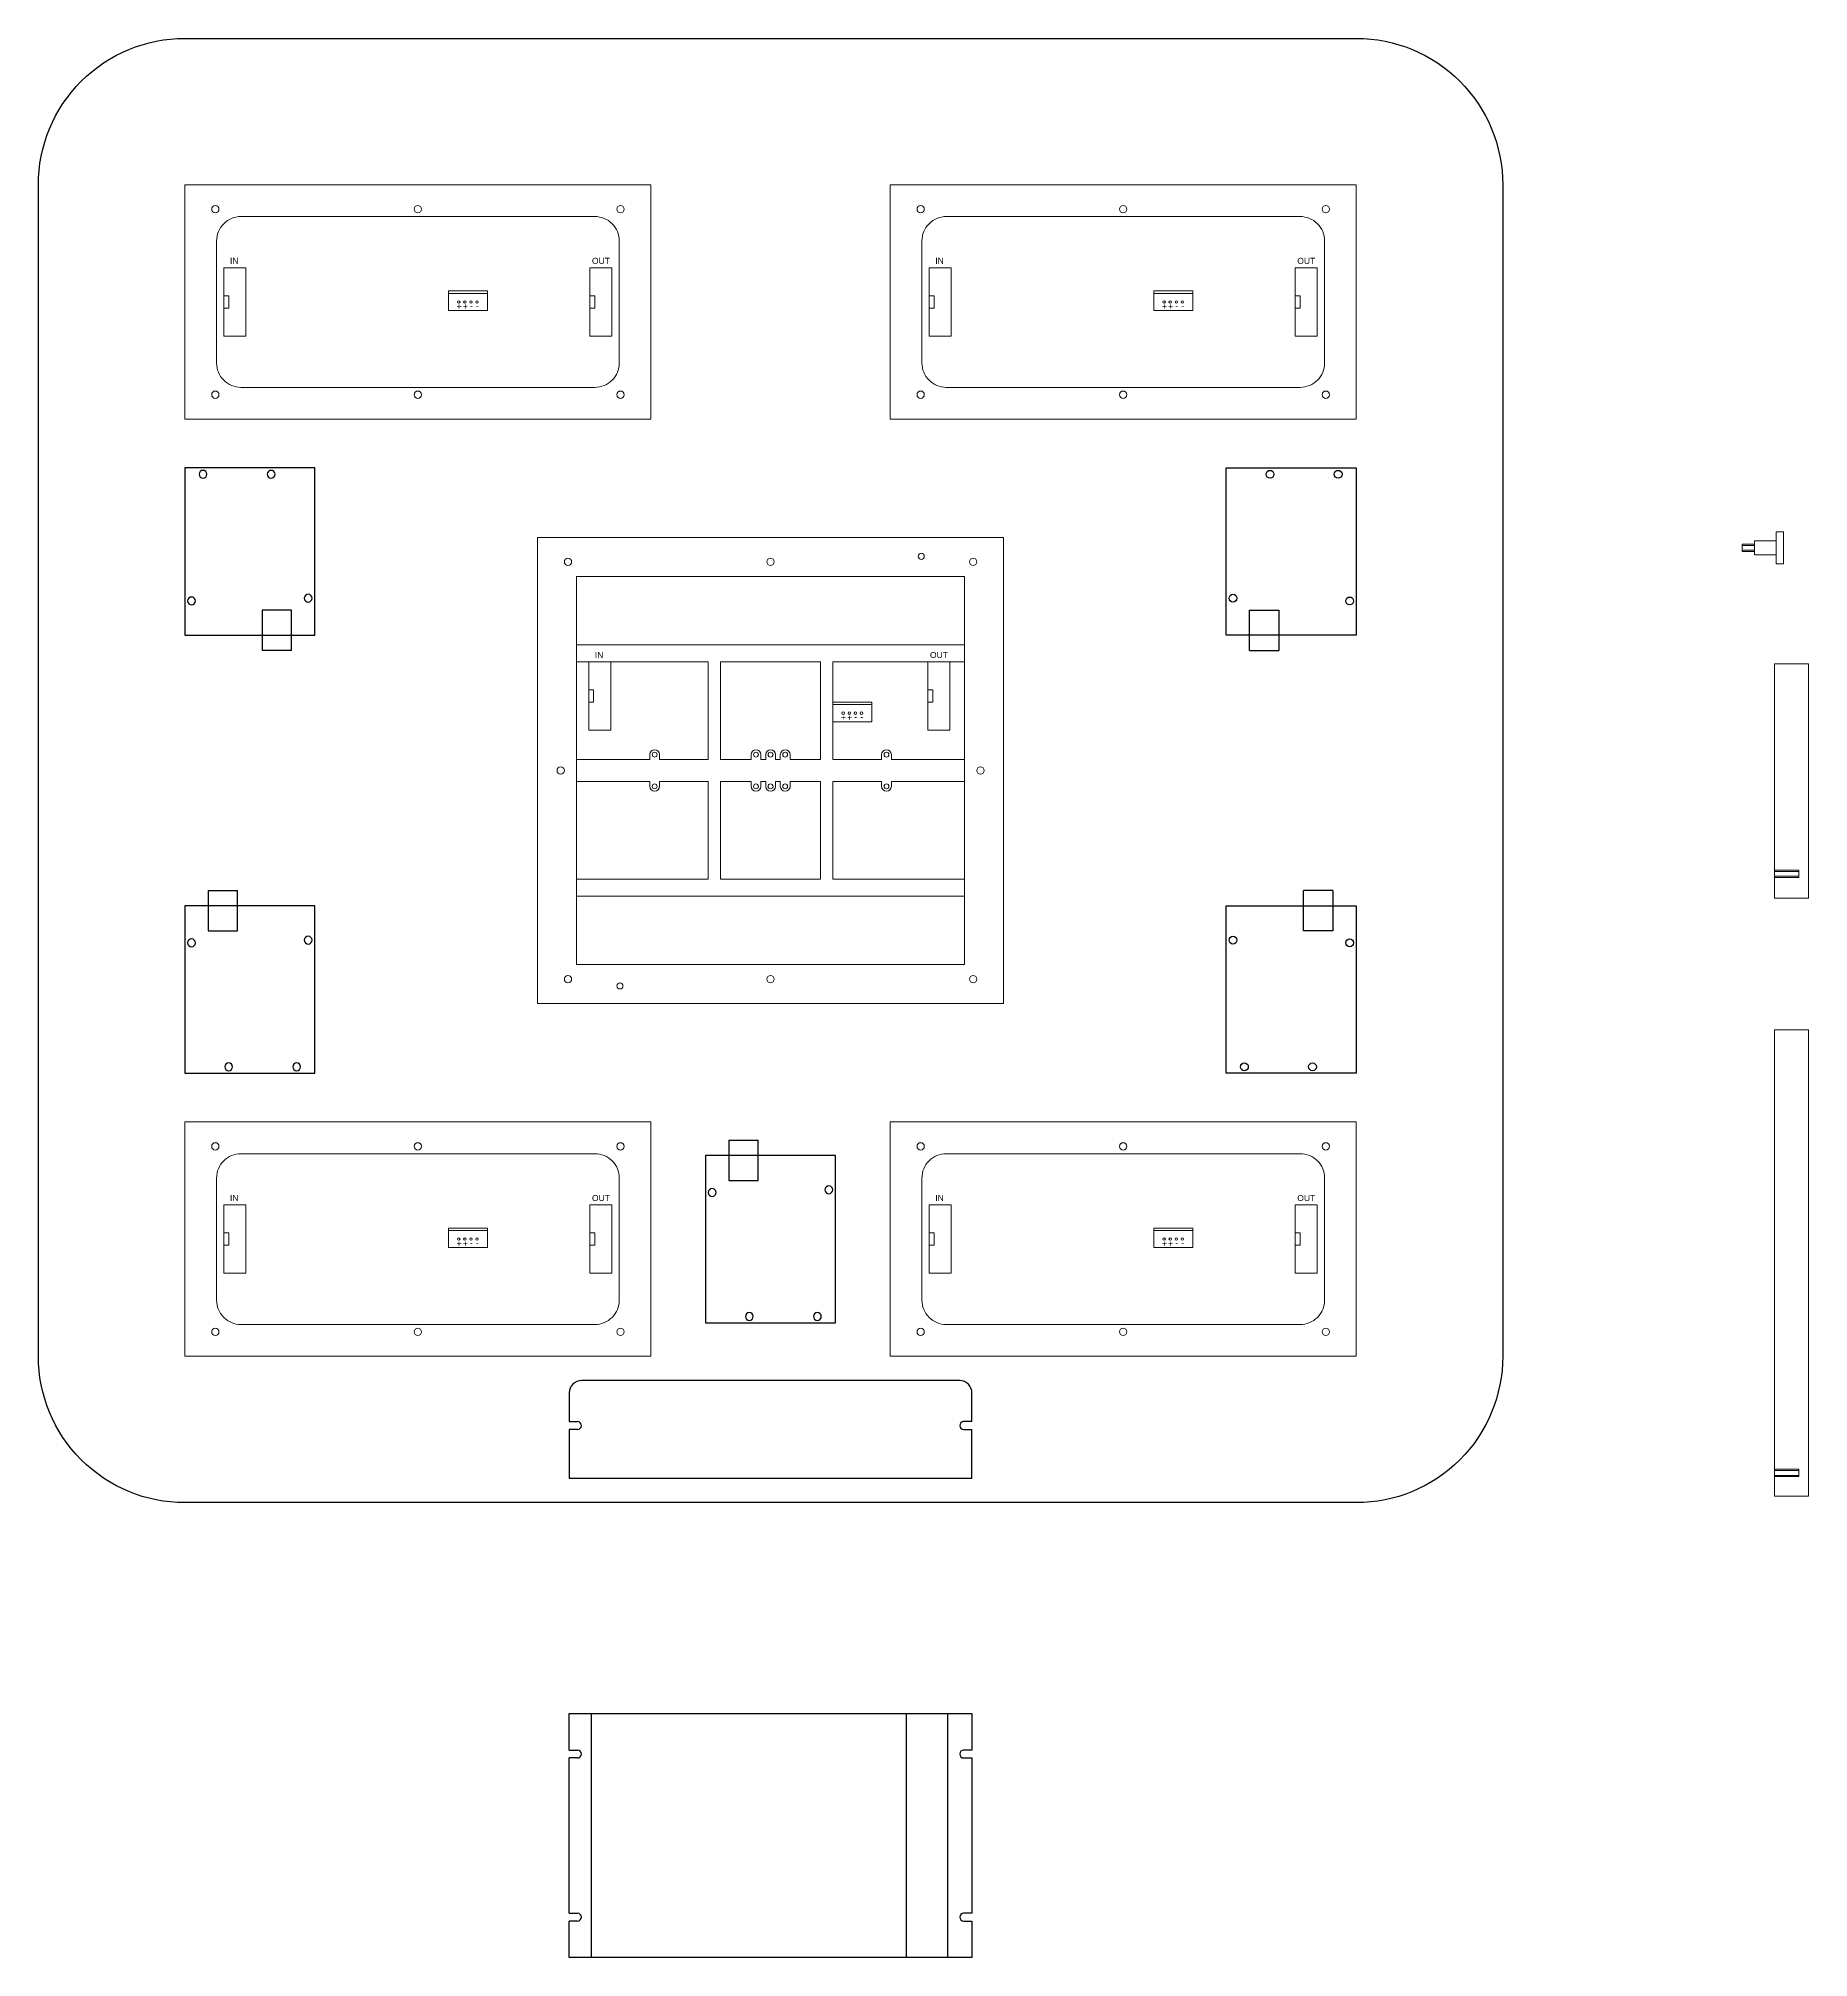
# Model space of a CAD drawing. Header units: millimetres. Extents: x -442 to 725, y -186 to 600.
# Drawn here: x 0 to 725, y -186 to 600 of the extents above; entities that cross this region are included whole.
import ezdxf

# ---------------------------------------------------------------- set-up
doc = ezdxf.new("R2010")
doc.units = ezdxf.units.MM
doc.layers.add('Alim', color=2, linetype='Continuous')
doc.layers.add('Arduino UNO', color=4, linetype='Continuous', plot=False)
doc.layers.add('panneau avant', color=4, linetype='Continuous', plot=False)
doc.layers.add('matrice', color=7, linetype='Continuous', lineweight=9)
doc.styles.get("Standard").update_dxf_attribs({"font": 'arial.ttf'})

# ---------------------------------------------------------------- blocks, each defined once
blk = doc.blocks.new('A$C2029609157')
at = {"layer": 'matrice'}
for p, q in [((16, 50.5), (18, 50.5)), ((18, 50.5), (18, 45.5)), ((108, 51.5), (124, 51.5)), ((166, 50.5), (168, 50.5)), ((168, 50.5), (168, 45.5)), ((18, 45.5), (16, 45.5)), ((168, 45.5), (166, 45.5))]:
    blk.add_line(p, q, dxfattribs=at)
for points in [[(0, 0), (0, 96), (191, 96), (191, 0)], [(16, 62), (16, 34), (25, 34), (25, 62)], [(166, 62), (166, 34), (175, 34), (175, 62)], [(108, 52.5), (108, 44.5), (124, 44.5), (124, 52.5)]]:
    blk.add_lwpolyline(points, close=True, dxfattribs=at)
blk.add_lwpolyline([(13, 23), (13, 73, -0.414214), (23, 83), (168, 83, -0.414214), (178, 73), (178, 23, -0.414214), (168, 13), (23, 13, -0.414214)], format="xyb", close=True, dxfattribs=at)
for centre, radius in [((12.5, 86), 1.5), ((95.5, 86), 1.5), ((178.5, 86), 1.5), ((112.25, 48), 0.5), ((114.75, 48), 0.5), ((117.25, 48), 0.5), ((119.75, 48), 0.5), ((12.5, 10), 1.5), ((95.5, 10), 1.5), ((178.5, 10), 1.5)]:
    blk.add_circle(centre, radius, dxfattribs=at)
at = {"layer": 'matrice', "char_height": 2.5}
for s, insert, width, attachment_point in [('{IN}', (22, 66.08), 9.3058, 3), ('{OUT}', (174.18, 66.08), 9.3058, 3), ('{+}', (111.37, 47.4), 8.6758, 1), ('{+}', (113.92, 47.4), 8.6758, 1), ('{-}', (116.77, 47.76), 8.6758, 1), ('{-}', (119.27, 47.76), 8.6758, 1)]:
    blk.add_mtext(s, dxfattribs=dict(at, insert=insert, width=width, attachment_point=attachment_point))
blk = doc.blocks.new('A$C1127541017')
at = {"layer": 'matrice'}
for p, q in [((175, 147), (16, 147)), ((70, 140), (16, 140)), ((70, 100), (70, 140)), ((75, 100), (75, 140)), ((116, 140), (75, 140)), ((116, 100), (116, 140)), ((175, 140), (121, 140)), ((121, 100), (121, 140)), ((21, 128.5), (23, 128.5)), ((23, 128.5), (23, 123.5)), ((160, 128.5), (162, 128.5)), ((162, 128.5), (162, 123.5)), ((23, 123.5), (21, 123.5)), ((121, 122.5), (137, 122.5)), ((162, 123.5), (160, 123.5)), ((16, 100), (46, 100)), ((46, 102), (46, 100)), ((50, 100), (50, 102)), ((50, 100), (70, 100)), ((75, 100), (87.5, 100)), ((87.5, 100), (87.5, 102)), ((91.5, 102), (91.5, 100)), ((91.5, 100), (93.5, 100)), ((93.5, 100), (93.5, 102)), ((97.5, 102), (97.5, 100)), ((97.5, 100), (99.5, 100)), ((99.5, 100), (99.5, 102)), ((103.5, 102), (103.5, 100)), ((103.5, 100), (116, 100)), ((121, 100), (141, 100)), ((141, 100), (141, 102)), ((145, 102), (145, 100)), ((145, 100), (175, 100)), ((16, 91), (46, 91)), ((46, 89), (46, 91)), ((50, 91), (50, 89)), ((50, 91), (70, 91)), ((70, 91), (70, 51)), ((75, 91), (75, 51)), ((75, 91), (87.5, 91)), ((87.5, 91), (87.5, 89)), ((91.5, 89), (91.5, 91)), ((91.5, 91), (93.5, 91)), ((93.5, 91), (93.5, 89)), ((97.5, 89), (97.5, 91)), ((97.5, 91), (99.5, 91)), ((99.5, 91), (99.5, 89)), ((103.5, 89), (103.5, 91)), ((103.5, 91), (116, 91)), ((116, 91), (116, 51)), ((121, 91), (121, 51)), ((121, 91), (141, 91)), ((141, 91), (141, 89)), ((145, 89), (145, 91)), ((145, 91), (175, 91)), ((70, 51), (16, 51)), ((116, 51), (75, 51)), ((175, 51), (121, 51)), ((175, 44), (16, 44))]:
    blk.add_line(p, q, dxfattribs=at)
for points in [[(0, 0), (0, 191), (191, 191), (191, 0)], [(16, 16), (16, 175), (175, 175), (175, 16)], [(21, 140), (21, 112), (30, 112), (30, 140)], [(160, 140), (160, 112), (169, 112), (169, 140)], [(121, 123.5), (121, 115.5), (137, 115.5), (137, 123.5)]]:
    blk.add_lwpolyline(points, close=True, dxfattribs=at)
for centre, radius in [((12.5, 181), 1.5), ((95.5, 181), 1.5), ((157.25, 183.25), 1.25), ((178.5, 181), 1.5), ((125.25, 119), 0.5), ((127.75, 119), 0.5), ((130.25, 119), 0.5), ((132.75, 119), 0.5), ((48, 102), 1), ((89.5, 102), 1), ((95.5, 102), 1), ((101.5, 102), 1), ((143, 102), 1), ((9.5, 95.5), 1.5), ((181.5, 95.5), 1.5), ((48, 89), 1), ((89.5, 89), 1), ((95.5, 89), 1), ((101.5, 89), 1), ((143, 89), 1), ((12.5, 10), 1.5), ((33.75, 7.25), 1.25), ((95.5, 10), 1.5), ((178.5, 10), 1.5)]:
    blk.add_circle(centre, radius, dxfattribs=at)
for centre, start, end in [((48, 102), 0, 180), ((89.5, 102), 0, 180), ((95.5, 102), 0, 180), ((101.5, 102), 0, 180), ((143, 102), 0, 180), ((48, 89), 180, 0), ((89.5, 89), 180, 0), ((95.5, 89), 180, 0), ((101.5, 89), 180, 0), ((143, 89), 180, 0)]:
    blk.add_arc(centre, 2, start, end, dxfattribs=at)
at = {"layer": 'matrice', "char_height": 2.5}
for s, insert, width, attachment_point in [('{IN}', (27, 144.08), 9.3058, 3), ('{OUT}', (168.18, 144.08), 9.3058, 3), ('{+}', (124.37, 118.4), 8.6758, 1), ('{+}', (126.92, 118.4), 8.6758, 1), ('{-}', (129.77, 118.76), 8.6758, 1), ('{-}', (132.27, 118.76), 8.6758, 1)]:
    blk.add_mtext(s, dxfattribs=dict(at, insert=insert, width=width, attachment_point=attachment_point))
blk = doc.blocks.new('A$C124902207')
at = {"layer": 'Arduino UNO'}
for p, q in [((43.7, 74.8), (31.7, 74.8)), ((31.7, 58.3), (31.7, 74.8)), ((43.7, 74.8), (43.7, 58.3)), ((43.7, 58.3), (31.7, 58.3))]:
    blk.add_line(p, q, dxfattribs=at)
blk.add_lwpolyline([(53.3, 0), (0, 0), (0, 68.6), (53.3, 68.6)], close=True, dxfattribs=at)
for centre in [(2.75, 54.5), (50.55, 53.4), (7.45, 2.6), (35.35, 2.6)]:
    blk.add_circle(centre, 1.6, dxfattribs=at)

msp = doc.modelspace()

# ---------------------------------------------------------------- linework, layer by layer
at = {"layer": 'Alim'}
for p, q in [((217.5, 33.2), (220.9, 33.2)), ((382.5, 33.2), (379.1, 33.2)), ((220.9, 30), (217.5, 30)), ((379.1, 30), (382.5, 30)), ((226.5, -86.42), (226.5, -186.42)), ((355.5, -86.42), (355.5, -186.42)), ((372.5, -86.42), (372.5, -186.42)), ((217.5, -101.42), (220.9, -101.42)), ((382.5, -101.42), (379.1, -101.42)), ((220.9, -104.62), (217.5, -104.62)), ((379.1, -104.62), (382.5, -104.62)), ((217.5, -168.22), (220.9, -168.22)), ((220.9, -171.42), (217.5, -171.42)), ((382.5, -168.22), (379.1, -168.22)), ((379.1, -171.42), (382.5, -171.42))]:
    msp.add_line(p, q, dxfattribs=at)
msp.add_lwpolyline([(382.5, 33.2), (382.5, 45, 0.414214), (377.5, 50), (222.5, 50, 0.414214), (217.5, 45), (217.5, 33.2)], format="xyb", dxfattribs=at)
for points in [[(217.5, 30), (217.5, 10), (382.5, 10), (382.5, 30)], [(217.5, -101.42), (217.5, -86.42), (382.5, -86.42), (382.5, -101.42)], [(217.5, -168.22), (217.5, -104.62)], [(382.5, -104.62), (382.5, -168.22)], [(382.5, -171.42), (382.5, -186.42), (217.5, -186.42), (217.5, -171.42)]]:
    msp.add_lwpolyline(points, dxfattribs=at)
for centre, start, end in [((220.9, 31.6), 270, 90), ((379.1, 31.6), 90, 270), ((220.9, -103.02), 270, 90), ((379.1, -103.02), 90, 270), ((220.9, -169.82), 270, 90), ((379.1, -169.82), 90, 270)]:
    msp.add_arc(centre, 1.6, start, end, dxfattribs=at)
at = {"layer": 'matrice'}
for p, q in [((703.09, 394.11), (712.09, 394.11)), ((703.09, 394.11), (703.09, 388.36)), ((715.09, 397.84), (712.09, 397.84)), ((712.09, 397.84), (712.09, 384.64)), ((715.09, 384.64), (715.09, 397.84)), ((698.09, 392.74), (703.09, 392.74)), ((698.09, 392.74), (698.09, 389.74)), ((698.09, 392.24), (703.09, 392.24)), ((698.09, 390.24), (703.09, 390.24)), ((698.09, 389.74), (703.09, 389.74)), ((703.09, 388.36), (712.09, 388.36)), ((712.09, 384.64), (715.09, 384.64)), ((721.32, 259.19), (711.32, 259.19)), ((711.32, 258.69), (721.32, 258.69)), ((711.32, 256.69), (721.32, 256.69)), ((721.32, 256.19), (711.32, 256.19)), ((721.32, 256.19), (721.32, 259.19)), ((721.32, 13.69), (711.32, 13.69)), ((711.32, 13.19), (721.32, 13.19)), ((711.32, 11.19), (721.32, 11.19)), ((721.32, 10.69), (711.32, 10.69)), ((721.32, 10.69), (721.32, 13.69))]:
    msp.add_line(p, q, dxfattribs=at)
for points in [[(725.32, 343.69), (725.32, 247.69), (711.32, 247.69), (711.32, 343.69)], [(725.32, 193.69), (725.32, 2.69), (711.32, 2.69), (711.32, 193.69)]]:
    msp.add_lwpolyline(points, close=True, dxfattribs=at)
at = {"layer": 'panneau avant'}
msp.add_lwpolyline([(0, 60), (0, 540, -0.414214), (60, 600), (540, 600, -0.414214), (600, 540), (600, 60, -0.414214), (540, 0), (60, 0, -0.414214)], format="xyb", close=True, dxfattribs=at)

# ---------------------------------------------------------------- block references
for name, p in [('A$C2029609157', (60, 444)), ('A$C2029609157', (349, 444)), ('A$C1127541017', (204.5, 204.5)), ('A$C124902207', (486.7, 176)), ('A$C2029609157', (60, 60)), ('A$C2029609157', (349, 60))]:
    msp.add_blockref(name, p, dxfattribs=at)
at = {"layer": 'panneau avant', "xscale": -1, "rotation": 180}
msp.add_blockref('A$C124902207', (60, 424), dxfattribs=at)
at = {"layer": 'panneau avant', "rotation": 180}
msp.add_blockref('A$C124902207', (540, 424), dxfattribs=at)
at = {"layer": 'panneau avant', "xscale": -1}
for p in [(113.3, 176), (326.65, 73.7)]:
    msp.add_blockref('A$C124902207', p, dxfattribs=at)

doc.saveas('drawing.dxf')
